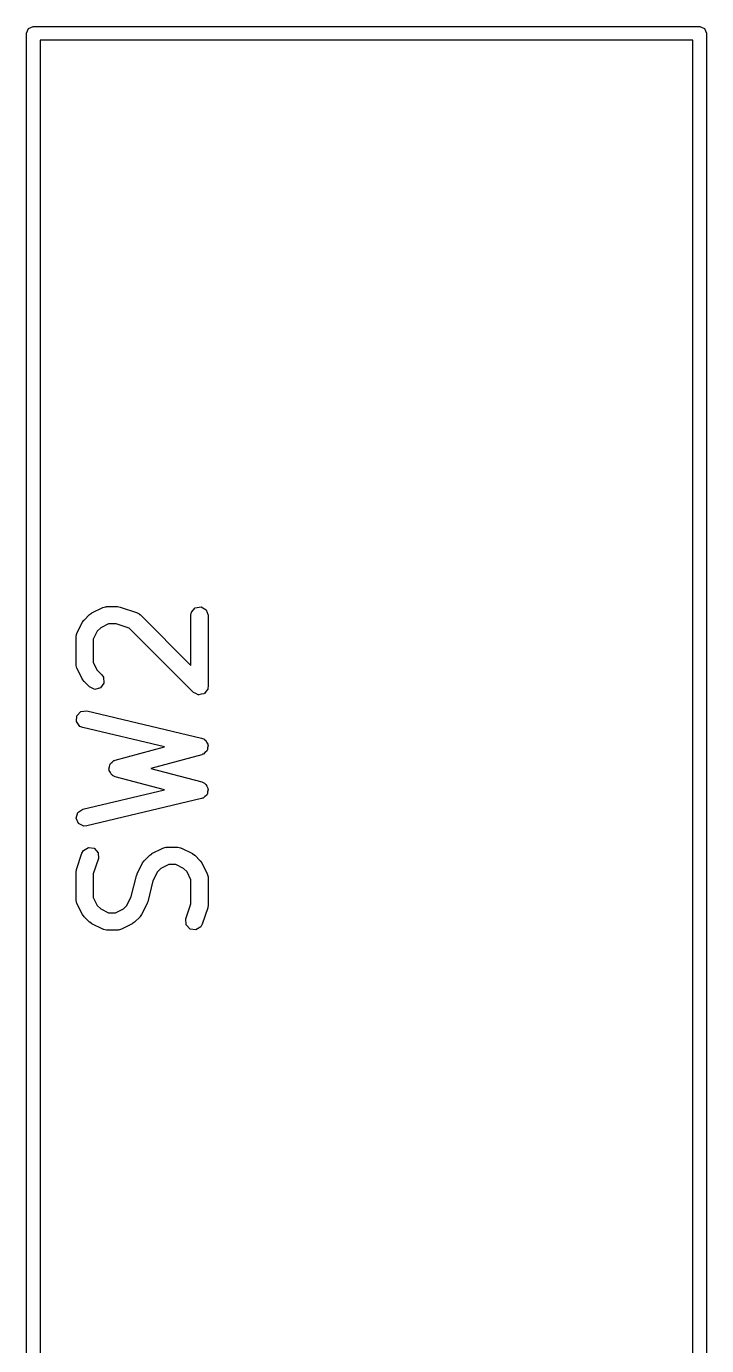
# Model space of a CAD drawing. Extents: x 4.51 to 6.51, y -4.82 to -2.14.
# Drawn here: x 6.0252 to 6.2583, y -3.2687 to -2.8165 of the extents above; entities that cross this region are included whole.
import ezdxf

# ---------------------------------------------------------------- set-up
doc = ezdxf.new("R2010")
doc.units = 0
doc.header["$MEASUREMENT"] = 0
doc.layers.add('BLACK', color=7, linetype='CONTINUOUS')

msp = doc.modelspace()

# ---------------------------------------------------------------- linework, layer by layer
at = {"layer": 'BLACK', "linetype": 'CONTINUOUS'}
for p, q in [((6.02589, -2.81723), (6.02756, -2.81654)), ((6.02756, -2.81654), (6.25591, -2.81654)), ((6.25591, -2.81654), (6.25758, -2.81723)), ((6.0252, -2.8189), (6.02589, -2.81723)), ((6.0252, -3.32283), (6.0252, -2.8189)), ((6.02992, -2.82126), (6.02992, -3.32047)), ((6.25354, -2.82126), (6.02992, -2.82126)), ((6.25354, -3.32047), (6.25354, -2.82126)), ((6.25758, -2.81723), (6.25827, -2.8189)), ((6.25827, -2.8189), (6.25827, -3.32283)), ((6.0476, -3.01761), (6.05135, -3.01573)), ((6.05135, -3.01573), (6.05233, -3.01544)), ((6.05233, -3.01544), (6.05251, -3.01548)), ((6.05251, -3.01548), (6.05267, -3.01542)), ((6.05267, -3.01542), (6.05642, -3.01542)), ((6.05642, -3.01542), (6.05729, -3.01557)), ((6.05729, -3.01557), (6.05735, -3.01557)), ((6.05735, -3.01557), (6.06298, -3.01745)), ((6.08177, -3.01736), (6.08307, -3.01582)), ((6.08307, -3.01582), (6.08506, -3.01546)), ((6.08506, -3.01546), (6.0868, -3.01647)), ((6.04441, -3.0208), (6.04493, -3.02009)), ((6.04493, -3.02009), (6.04496, -3.02003)), ((6.04496, -3.02003), (6.04683, -3.01816)), ((6.04683, -3.01816), (6.04756, -3.01765)), ((6.04756, -3.01765), (6.0476, -3.01761)), ((6.06298, -3.01745), (6.06388, -3.01793)), ((6.06388, -3.01793), (6.06397, -3.01808)), ((6.06397, -3.01808), (6.06413, -3.01816)), ((6.06413, -3.01816), (6.08159, -3.03562)), ((6.08159, -3.01837), (6.08177, -3.01736)), ((6.08159, -3.03562), (6.08159, -3.01837)), ((6.0868, -3.01647), (6.0875, -3.01837)), ((6.0875, -3.01837), (6.0875, -3.04274)), ((6.04222, -3.02587), (6.0424, -3.02486)), ((6.0424, -3.02486), (6.04251, -3.02473)), ((6.04251, -3.02473), (6.04253, -3.02455)), ((6.04253, -3.02455), (6.04441, -3.0208)), ((6.04947, -3.02387), (6.04813, -3.02657)), ((6.05067, -3.02267), (6.04947, -3.02387)), ((6.05337, -3.02133), (6.05067, -3.02267)), ((6.05594, -3.02133), (6.05337, -3.02133)), ((6.06045, -3.02283), (6.05594, -3.02133)), ((6.08245, -3.04483), (6.06045, -3.02283)), ((6.04222, -3.03525), (6.04222, -3.02587)), ((6.04813, -3.02657), (6.04813, -3.03455)), ((6.04228, -3.03541), (6.04222, -3.03525)), ((6.04224, -3.03558), (6.04228, -3.03541)), ((6.04253, -3.03657), (6.04224, -3.03558)), ((6.04441, -3.04032), (6.04253, -3.03657)), ((6.04813, -3.03455), (6.04947, -3.03725)), ((6.04947, -3.03725), (6.05101, -3.03878)), ((6.04445, -3.04036), (6.04441, -3.04032)), ((6.04496, -3.04108), (6.04445, -3.04036)), ((6.04683, -3.04296), (6.04496, -3.04108)), ((6.04866, -3.04381), (6.04683, -3.04296)), ((6.05177, -3.04163), (6.05062, -3.04329)), ((6.05101, -3.03878), (6.0516, -3.03962)), ((6.0516, -3.03962), (6.05177, -3.04163)), ((6.0875, -3.04274), (6.08738, -3.04338)), ((6.05062, -3.04329), (6.04866, -3.04381)), ((6.08326, -3.04521), (6.08245, -3.04483)), ((6.08403, -3.04565), (6.08326, -3.04521)), ((6.08416, -3.04563), (6.08403, -3.04565)), ((6.08429, -3.04569), (6.08416, -3.04563)), ((6.08514, -3.04546), (6.08429, -3.04569)), ((6.08602, -3.0453), (6.08514, -3.04546)), ((6.08611, -3.0452), (6.08602, -3.0453)), ((6.08624, -3.04516), (6.08611, -3.0452)), ((6.08675, -3.04444), (6.08624, -3.04516)), ((6.08732, -3.04375), (6.08675, -3.04444)), ((6.08735, -3.04357), (6.08732, -3.04375)), ((6.08739, -3.04351), (6.08735, -3.04357)), ((6.08738, -3.04338), (6.08739, -3.04351)), ((6.04246, -3.05282), (6.04385, -3.05135)), ((6.04385, -3.05135), (6.04586, -3.05112)), ((6.04586, -3.05112), (6.08523, -3.06049)), ((6.04234, -3.05484), (6.04246, -3.05282)), ((6.04355, -3.05646), (6.04234, -3.05484)), ((6.04449, -3.05687), (6.04355, -3.05646)), ((6.07247, -3.06353), (6.04449, -3.05687)), ((6.08523, -3.06049), (6.08617, -3.0609)), ((6.08617, -3.0609), (6.08635, -3.06115)), ((6.08635, -3.06115), (6.08663, -3.06128)), ((6.08663, -3.06128), (6.08694, -3.06194)), ((6.05566, -3.06801), (6.07247, -3.06353)), ((6.08636, -3.06548), (6.08587, -3.06601)), ((6.08696, -3.06506), (6.08636, -3.06548)), ((6.08694, -3.06194), (6.08737, -3.06252)), ((6.08704, -3.06476), (6.08696, -3.06506)), ((6.08725, -3.06454), (6.08704, -3.06476)), ((6.0873, -3.06381), (6.08725, -3.06454)), ((6.08748, -3.06311), (6.0873, -3.06381)), ((6.08737, -3.06252), (6.08735, -3.06283)), ((6.08735, -3.06283), (6.08748, -3.06311)), ((6.05368, -3.07038), (6.05374, -3.06962)), ((6.05374, -3.06962), (6.05393, -3.06943)), ((6.05393, -3.06943), (6.054, -3.06917)), ((6.054, -3.06917), (6.05463, -3.06873)), ((6.05463, -3.06873), (6.05517, -3.06819)), ((6.05517, -3.06819), (6.05544, -3.06817)), ((6.05544, -3.06817), (6.05566, -3.06801)), ((6.0853, -3.06622), (6.06788, -3.07087)), ((6.08556, -3.06604), (6.0853, -3.06622)), ((6.08587, -3.06601), (6.08556, -3.06604)), ((6.05348, -3.07112), (6.05368, -3.07038)), ((6.05359, -3.07136), (6.05348, -3.07112)), ((6.05357, -3.07163), (6.05359, -3.07136)), ((6.05401, -3.07226), (6.05357, -3.07163)), ((6.05433, -3.07295), (6.05401, -3.07226)), ((6.05458, -3.07307), (6.05433, -3.07295)), ((6.05473, -3.07329), (6.05458, -3.07307)), ((6.05566, -3.07372), (6.05473, -3.07329)), ((6.07247, -3.0782), (6.05566, -3.07372)), ((6.06788, -3.07087), (6.0853, -3.07551)), ((6.04449, -3.08487), (6.07247, -3.0782)), ((6.0853, -3.07551), (6.08623, -3.07594)), ((6.08623, -3.07594), (6.08641, -3.0762)), ((6.08641, -3.0762), (6.08669, -3.07634)), ((6.08669, -3.07634), (6.08698, -3.077)), ((6.08698, -3.077), (6.08739, -3.0776)), ((6.08728, -3.07889), (6.08722, -3.07961)), ((6.08749, -3.07819), (6.08728, -3.07889)), ((6.08739, -3.0776), (6.08737, -3.07791)), ((6.08737, -3.07791), (6.08749, -3.07819)), ((6.08523, -3.08124), (6.04586, -3.09061)), ((6.08549, -3.08107), (6.08523, -3.08124)), ((6.08579, -3.08104), (6.08549, -3.08107)), ((6.08631, -3.08053), (6.08579, -3.08104)), ((6.08691, -3.08013), (6.08631, -3.08053)), ((6.087, -3.07983), (6.08691, -3.08013)), ((6.08722, -3.07961), (6.087, -3.07983)), ((6.04222, -3.08791), (6.0428, -3.08598)), ((6.04303, -3.08977), (6.04222, -3.08791)), ((6.0428, -3.08598), (6.04449, -3.08487)), ((6.04483, -3.09067), (6.04303, -3.08977)), ((6.04586, -3.09061), (6.04483, -3.09067)), ((6.04237, -3.10555), (6.04425, -3.09993)), ((6.04425, -3.09993), (6.04473, -3.09903)), ((6.04473, -3.09903), (6.04646, -3.09797)), ((6.04646, -3.09797), (6.04845, -3.09827)), ((6.04985, -3.1018), (6.04813, -3.10697)), ((6.04845, -3.09827), (6.04979, -3.09978)), ((6.04979, -3.09978), (6.04985, -3.1018)), ((6.06558, -3.10252), (6.06746, -3.10065)), ((6.06746, -3.10065), (6.06818, -3.10014)), ((6.06818, -3.10014), (6.06822, -3.1001)), ((6.06822, -3.1001), (6.07197, -3.09822)), ((6.07197, -3.09822), (6.07296, -3.09793)), ((6.07296, -3.09793), (6.07313, -3.09797)), ((6.07313, -3.09797), (6.07329, -3.09791)), ((6.07329, -3.09791), (6.07704, -3.09791)), ((6.07704, -3.09791), (6.07805, -3.09809)), ((6.07805, -3.09809), (6.07819, -3.0982)), ((6.07819, -3.0982), (6.07836, -3.09822)), ((6.07836, -3.09822), (6.08211, -3.1001)), ((6.08211, -3.1001), (6.08282, -3.10062)), ((6.08282, -3.10062), (6.08288, -3.10065)), ((6.08288, -3.10065), (6.08476, -3.10252)), ((6.04222, -3.10649), (6.04237, -3.10562)), ((6.04222, -3.11586), (6.04222, -3.10649)), ((6.04237, -3.10562), (6.04237, -3.10555)), ((6.06315, -3.10704), (6.06503, -3.10329)), ((6.06503, -3.10329), (6.06555, -3.10258)), ((6.06555, -3.10258), (6.06558, -3.10252)), ((6.0701, -3.10636), (6.06858, -3.10939)), ((6.07129, -3.10516), (6.0701, -3.10636)), ((6.07399, -3.10382), (6.07129, -3.10516)), ((6.07635, -3.10382), (6.07399, -3.10382)), ((6.07904, -3.10516), (6.07635, -3.10382)), ((6.08024, -3.10636), (6.07904, -3.10516)), ((6.08159, -3.10906), (6.08024, -3.10636)), ((6.08476, -3.10252), (6.08526, -3.10325)), ((6.08526, -3.10325), (6.08531, -3.10329)), ((6.08531, -3.10329), (6.08718, -3.10704)), ((6.04813, -3.10697), (6.04813, -3.11516)), ((6.06113, -3.11483), (6.06293, -3.10765)), ((6.06293, -3.10765), (6.06314, -3.10718)), ((6.06314, -3.10718), (6.06315, -3.10704)), ((6.06858, -3.10939), (6.06678, -3.11658)), ((6.08159, -3.11726), (6.08159, -3.10906)), ((6.08718, -3.10704), (6.08748, -3.10802)), ((6.08748, -3.10802), (6.08743, -3.1082)), ((6.08743, -3.1082), (6.0875, -3.10836)), ((6.0875, -3.10836), (6.0875, -3.11774)), ((6.04813, -3.11516), (6.04947, -3.11786)), ((6.05962, -3.11786), (6.06113, -3.11483)), ((6.04228, -3.11603), (6.04222, -3.11586)), ((6.04224, -3.1162), (6.04228, -3.11603)), ((6.04253, -3.11718), (6.04224, -3.1162)), ((6.04441, -3.12093), (6.04253, -3.11718)), ((6.04947, -3.11786), (6.05067, -3.11906)), ((6.05067, -3.11906), (6.05337, -3.12041)), ((6.05572, -3.12041), (6.05842, -3.11906)), ((6.05842, -3.11906), (6.05962, -3.11786)), ((6.06656, -3.11718), (6.06469, -3.12093)), ((6.06658, -3.11704), (6.06656, -3.11718)), ((6.06678, -3.11658), (6.06658, -3.11704)), ((6.07987, -3.12243), (6.08159, -3.11726)), ((6.08734, -3.11867), (6.08547, -3.12429)), ((6.0875, -3.11774), (6.08734, -3.1186)), ((6.08734, -3.1186), (6.08734, -3.11867)), ((6.04445, -3.12098), (6.04441, -3.12093)), ((6.04496, -3.1217), (6.04445, -3.12098)), ((6.04683, -3.12357), (6.04496, -3.1217)), ((6.04689, -3.1236), (6.04683, -3.12357)), ((6.0476, -3.12413), (6.04689, -3.1236)), ((6.05135, -3.126), (6.0476, -3.12413)), ((6.05337, -3.12041), (6.05572, -3.12041)), ((6.06149, -3.12413), (6.05774, -3.126)), ((6.06154, -3.12408), (6.06149, -3.12413)), ((6.06226, -3.12357), (6.06154, -3.12408)), ((6.06413, -3.1217), (6.06226, -3.12357)), ((6.06416, -3.12164), (6.06413, -3.1217)), ((6.06469, -3.12093), (6.06416, -3.12164)), ((6.07992, -3.12444), (6.07987, -3.12243)), ((6.08126, -3.12596), (6.07992, -3.12444)), ((6.08547, -3.12429), (6.08498, -3.1252)), ((6.05153, -3.12602), (6.05135, -3.126)), ((6.05166, -3.12613), (6.05153, -3.12602)), ((6.05267, -3.12631), (6.05166, -3.12613)), ((6.05642, -3.12631), (6.05267, -3.12631)), ((6.05659, -3.12625), (6.05642, -3.12631)), ((6.05676, -3.12629), (6.05659, -3.12625)), ((6.05774, -3.126), (6.05676, -3.12629)), ((6.08326, -3.12625), (6.08126, -3.12596)), ((6.08498, -3.1252), (6.08326, -3.12625))]:
    msp.add_line(p, q, dxfattribs=at)

doc.saveas('drawing.dxf')
